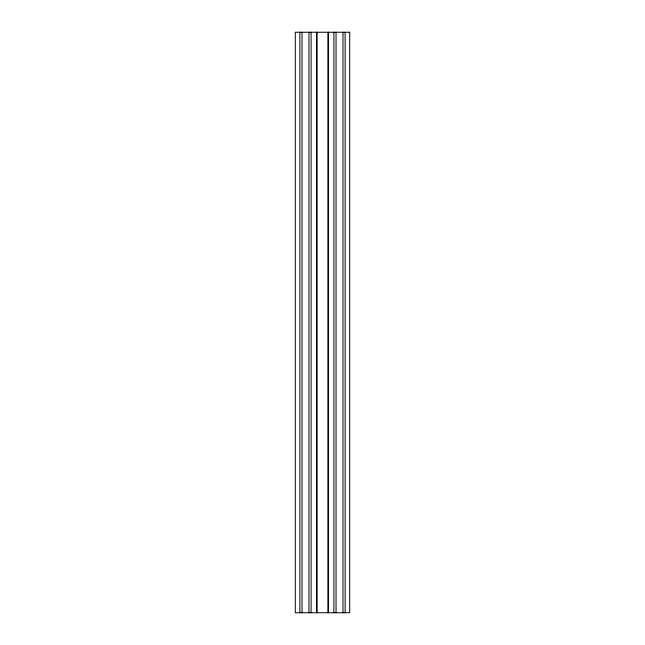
<?xml version="1.0" encoding="UTF-8"?>
<svg xmlns="http://www.w3.org/2000/svg" width="645" height="645" viewBox="0 0 645 645"><rect width="100%" height="100%" fill="white"/><g stroke="black" fill="none" stroke-linecap="round" stroke-linejoin="round"><path stroke-width="0.97" d="M345.139 32.25L345.139 612.75M342.963 32.25L342.963 612.75M336.061 32.25L336.061 612.75M333.892 32.25L333.892 612.75M328.305 32.25L328.305 612.75M328.071 32.25L328.071 612.75M316.929 32.25L316.929 612.75M316.695 32.25L316.695 612.75M311.108 32.25L311.108 612.75M308.939 32.25L308.939 612.75M302.037 32.25L302.037 612.75M299.861 32.25L299.861 612.75M349.711 32.25L295.289 32.25L295.289 612.75L349.711 612.75L349.711 32.25"/></g></svg>
